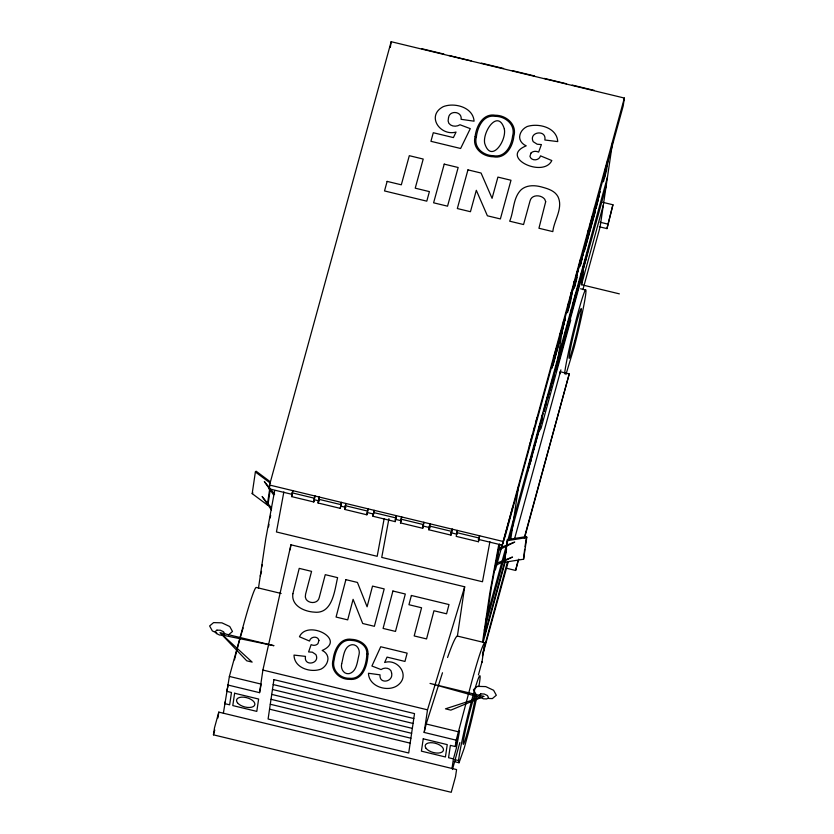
<?xml version="1.0" encoding="UTF-8"?>
<svg xmlns="http://www.w3.org/2000/svg" width="834" height="834" viewBox="0 0 834 834"><rect width="100%" height="100%" fill="white"/><g stroke="black" fill="none" stroke-linecap="round" stroke-linejoin="round"><path stroke-width="1.25" d="M553.401 357.254L553.776 357.254M592.004 219.436L592.046 216.861M574.772 281.371L574.584 286.416L580.401 259.676M576.44 274.407L576.304 277.993L577.899 269.028M576.836 274.136L576.919 271.926M557.863 344.932L557.258 346.089M554.537 356.712L554.61 357.4L555.715 353.772M568.037 305.119L567.495 312.698L570.571 301.491L574.397 281.1L574.115 288.543L577.191 277.336M568.527 302.867L567.975 310.498L573 287.761M570.456 296.122L570.029 300.865L571.853 290.388M570.831 295.215L571.05 292.797M552.139 365.594L552.223 366.804L552.879 365.292M213.452 734.837L214.494 727.832L218.8 712.111L456.573 769.574L455.541 776.579L451.236 792.3L213.452 734.837L214.786 730M217.935 717.949L218.8 712.111M270.331 488.891L268.079 504.184L267.328 504.945L252.181 493.634L255.381 471.971L256.121 471.21L270.268 481.771M223.376 713.216L229.381 676.437L243.58 624.697A78.75 4.149 -76.4 0 1 256.215 587.449L281.131 593.464M313.782 501.964L314.939 496.001L313.782 501.964L291.587 496.595L292.192 494.385L268.996 488.776L269.549 485.034L391.167 41.7L624.374 98.058L623.196 105.991L504.966 536.981L502.204 545.134L478.247 539.348M267.328 504.945L269.778 488.38M258.498 588.001L265.775 538.722L274.688 490.601M227.546 684.933L259.562 692.668L262.898 670.056L290.92 544.8L464.684 586.792L457.407 636.071A78.792 5.536 -74.7 0 0 447.566 657.494M291.587 496.595L292.744 490.642L292.192 494.385M290.18 549.835L290.92 544.8M318.077 502.996L319.245 497.043L318.077 502.996L340.282 508.365L341.44 502.402L340.282 508.365M390.333 47.371L391.167 41.7M366.887 514.797L368.055 508.834L366.887 514.797L344.692 509.428L345.849 503.475M345.662 504.716L344.692 509.428M395.191 521.636L396.348 515.673L395.191 521.636L372.986 516.267L374.153 510.314M372.986 516.267L373.966 511.555M400.497 522.918L401.654 516.955L400.497 522.918L422.702 528.276L423.86 522.324L422.702 528.276M428.801 529.757L429.958 523.794L428.801 529.757L450.996 535.115L452.164 529.163L450.996 535.115M452.007 768.468L453.415 758.898L448.556 757.72L450.381 745.377L455.239 746.555L456.188 740.175L424.172 732.44L427.508 709.828L464.684 586.792M456.803 534.167L457.355 530.414L456.198 536.377L478.403 541.735L479.56 535.782L478.403 541.735M482.552 642.138L489.829 592.87L498.753 544.738M481.916 662.488L484.846 642.691L457.407 636.071M502.204 545.134L624.374 98.058M507.437 539.598L504.497 562.262L523.585 559.218L526.786 537.555L526.525 536.554L507.437 539.598L504.497 562.262M507.353 562.231L482.511 654.002M510.721 539.431L518.706 485.367M506.467 568.246L515.62 570.456L518.029 560.584M537.732 435.129L539.317 426.664L538.42 430.438M538.462 432.45L539.087 428.259M524.638 549.293L523.585 559.218M525.013 546.75L526.525 536.554M563.669 320.433L556.372 369.837L583.539 270.821L581.486 284.707L619.36 293.86M559.739 374.07L560.083 371.714L569.236 373.924L524.555 537.878M570.133 317.024L570.216 316.409L570.029 317.243M570.821 314.512L571.676 308.726L568.996 320.913L570.435 314.752L569.726 317.89L570.049 316.795M573.198 305.828L573.844 301.47L573.01 304.514L573.219 303.086L575.71 294.006L574.021 302.836M581.798 274.501L583.383 266.036L582.486 269.809M582.528 271.821L583.154 267.631M605.296 168.979L603.399 181.791L606.537 170.365L608.049 160.107M606.068 166.039L604.358 177.579L607.757 159.888M612.688 141.738L600.115 226.89L582.914 289.606M599.375 226.775L606.964 228.61L612.927 204.768L602.805 202.328M612.927 204.768L606.964 228.61M557.644 346.11L558.238 343.024L556.32 349.227M283.852 491.945L276.44 531.967L377.177 556.309L384.13 518.79M388.925 518.644L381.743 557.414L482.479 581.757L489.902 541.735M499.858 544.852L495.344 569.966L512.962 506.186M268.517 526.89L268.996 524.336M270.195 517.956L270.664 515.412M499.503 544.039L491.382 587.417L484.001 637.374L505.039 560.719M589.784 227.567L591.15 220.364M259.562 692.668L261.209 684.12L229.381 676.437M589.231 229.84L590.451 223.564M588.554 229.59L584.154 251.951L595.205 211.69L594.965 208.166M588.721 229.35L584.842 249.074L594.767 212.889L594.433 207.812M456.188 740.175L472.211 679.939A78.75 4.149 -76.4 0 1 484.846 642.691M557.894 345.339L556.028 353.001M558.916 342.93L559.708 339.375A12.666 0.667 -76.4 0 0 560.855 332.87M424.172 732.44L426.195 723.995L442.489 672.757M556.747 350.28L557.393 347.632M535.762 422.598L536.95 417.803M557.977 346.829L551.899 368.18L555.381 354.877M540.14 424.412L539.348 427.852L541.391 420.107L539.014 430.261L540.682 422.953L540.484 423.547M576.044 294.402L576.93 290.847L575.585 295.736L577.628 287.991L577.305 290.878M576.023 295.559L575.251 298.145L576.607 293.401M227.932 686.465L226.608 691.303L231.466 692.481L229.642 704.824L224.784 703.646L225.441 701.258M261.595 567.057L262.241 564.691M260.26 576.054L261.553 571.342M529.309 446.138L530.32 442.416M531.008 439.945L532.707 433.743M533.385 431.272L534.406 427.55M562.564 328.242L564.764 320.193L561.908 332.641M485.649 621.194L607.454 177.194M484.314 630.202L506.624 548.908M509.032 540.109L538.754 431.762L541.026 428.363L570.737 320.068L569.622 319.245L606.12 186.19M483.449 641.117L505.175 561.949M581.486 284.707L603.347 205.028M455.239 746.555L459.555 730.834L456.375 748.119L453.415 758.898M482.438 655.847L508.24 561.772M514.442 539.202L560.886 369.879M452.455 769.532L459.857 742.552M478.414 674.925L482.031 661.758M524.211 538.034L569.236 373.924M515.62 570.456L518.706 559.176M555.548 354.7L556.122 352.302M553.328 364.27L559.041 342.711L561.126 331.077L560.792 331.651M555.444 352.167L556.507 348.226M554.954 353.366L555.642 351.135M554.172 356.181L554.735 354.481M268.996 488.776L269.789 486.451M559.948 334.528L560.5 332.985M554.068 355.941L554.433 354.961M565.911 374.57L574.167 347.288A44.755 2.356 -76.4 0 0 585.906 292.421A44.755 2.356 -76.4 0 0 576.659 317.962A44.755 2.356 -76.4 0 0 564.587 373.768M454.113 761.557L459.044 762.756L464.267 747.973L468.291 733.253A44.755 2.356 -76.4 0 0 477.006 696.015M530.956 153.091L529.944 156.385C531.341 161.327 539.275 160.806 540.505 155.854L551.816 160.535C543.32 178.507 498.44 157.126 526.233 145.825C521.844 144.115 518.446 139.455 519.989 134.67A15.439 13.334 8.4 0 1 527.088 126.549C538.441 122.786 556.924 127.425 557.737 141.592L544.852 139.997C546.812 129.03 528.224 131.803 533.207 141.686L537.179 144.219L541.402 144.574L538.649 152.09L537.065 151.569A5.869 5.067 8.4 0 0 530.956 153.091M252.181 493.634L252.921 492.873M228.526 634.83L232.488 631.484L229.757 626.522L221.927 622.842L213.587 622.612L209.626 625.959L212.357 630.921L216.84 633.027M514.734 542.006L498.492 550.127L498.763 548.272L514.119 542.309M512.524 556.987L496.272 565.108L496.543 563.263L511.909 557.3M507.697 540.599L526.786 537.555M488.797 698.485L492.362 698.59L496.324 695.243L493.592 690.271L485.763 686.601L477.423 686.372L473.462 689.718L476.204 694.68M421.681 48.695L443.886 54.064M481.385 63.123L503.59 68.492M512.368 70.619L534.573 75.977M572.197 85.068L594.402 90.437M448.901 55.451L471.095 60.819M544.3 78.406L566.505 83.775M600.053 222.219L607.642 224.054M580.579 288.783L585.51 289.971M269.549 485.034L502.756 541.391M292.14 492.852L314.335 498.211M318.64 499.253L340.835 504.612M345.245 505.685L367.45 511.044M373.538 512.524L395.743 517.883M401.05 519.165L423.255 524.534M429.354 526.004L451.548 531.373M456.751 532.624L478.956 537.993M314.387 499.754L319.432 500.973M340.856 506.144L345.901 507.364M367.335 512.545L373.632 514.067M395.055 519.248L401.363 520.77M422.786 525.941L430.354 527.776M450.516 532.645L456.823 534.167M262.898 670.056L427.508 709.828M273.187 684.558L413.8 718.533M426.195 723.995L458.012 731.679M272.457 689.478L413.07 723.453M271.738 694.399L412.34 728.384M271.008 699.319L411.621 733.305M270.279 704.25L410.891 738.226M269.549 709.171L410.161 743.146M454.926 759.67L458.627 760.566L459.044 762.756M255.381 471.971L270.529 483.282M264.691 482.031L274.626 494.114M262.47 497.022L271.655 508.167M264.305 481.489L273.667 494.969M262.095 496.48L271.457 509.96M234.469 659.85A44.755 2.356 -76.4 0 1 237.179 649.081M237.523 647.768A44.755 2.356 -76.4 0 1 243.142 627.95M458.627 760.566A44.755 2.356 -76.4 0 1 472.451 697.662A44.755 2.356 -76.4 0 1 478.831 686.58M528.203 468.072L529.381 464.726L527.807 470.929L530.466 459.346L528.203 468.072M559.979 353.47L562.231 344.192L559.979 353.47M585.51 260.406L587.761 251.128L585.51 260.406M292.88 593.693C291.045 605.692 304.264 611.572 314.199 612.125C332.766 614.387 334.622 589.94 337.614 577.649L325.26 574.668L319.266 597.488C318.077 603.691 309.404 603.993 306.141 599.396L305.317 597.008L305.578 594.173L311.572 571.363L299.218 568.371L292.88 593.693M535.386 442.969L537.732 433.638L535.386 442.969M577.806 288.335L580.162 279.004L577.806 288.335M583.154 268.829L585.51 259.499L583.154 268.829M565.296 332.683L564.691 335.821L565.296 332.683M565.264 334.33L565.973 329.513L563.221 342.19L565.264 334.33M546.051 403.124L545.978 405.074L548.219 394.221L544.508 407.753L544.248 411.381L546.051 403.124M552.525 379.637L550.106 389.728L552.525 379.637M535.261 442.781L532.936 452.174L535.261 442.781M550.086 388.738L547.761 398.131L550.086 388.738M557.487 361.779L555.163 371.036L557.487 361.779M475.119 136.588C471.95 148.045 482.646 156.719 493.248 156.771C505.477 159.211 512.764 146.826 513.838 136.317C517.299 124.6 506.394 115.165 495.281 115.238C482.896 113.049 476.245 126.236 475.119 136.588M476.402 136.755C473.326 147.545 483.366 155.656 493.342 155.666C504.966 157.991 511.503 145.95 512.566 136.119C515.902 125.09 505.675 116.239 495.198 116.353C483.439 114.279 477.517 127.091 476.402 136.755M580.422 279.056L581.861 271.571L580.422 279.056M504.351 129.02C506.697 140.79 490.986 163.818 484.69 143.344C482.375 131.824 498.096 108.264 504.351 129.02M366.804 654.002C366.533 664.01 362.383 679.668 349.571 678.282C339.605 678.553 331.181 669.514 334.257 659.569C335.372 650.593 340.564 638.573 351.594 640.418C359.016 640.689 367.429 645.61 366.804 654.002M367.95 653.992C367.763 664.656 362.988 680.888 349.488 679.356C338.917 679.595 329.93 669.963 333.131 659.402C334.236 649.801 340.084 637.405 351.687 639.344C359.662 639.636 368.565 645.047 367.95 653.992M341.679 663.718C340.439 668.461 343.535 674.445 349.039 673.674C357.046 671.589 357.244 661.247 359.027 654.711C360.246 650.072 357.348 644.348 352.052 644.682C343.702 646.069 343.525 657.255 341.679 663.718M534.531 445.481L533.781 448.379L534.531 445.481M549.356 391.438L548.605 394.346L549.356 391.438M559.958 352.532L557.466 363.165L559.958 352.532M568.809 320.266L566.328 330.9L568.809 320.266M318.932 640.366L318.004 643.546A5.223 4.889 5.5 0 1 312.541 645.13L311.124 644.651L308.601 651.938L312.375 652.198L315.888 654.565C320.527 663.801 303.513 666.981 305.484 656.389L294.006 655.086C294.131 668.055 310.905 673.111 321.215 669.024A13.74 12.854 5.5 0 0 327.616 661.091C329.003 656.692 326.282 652.146 322.153 650.468C347.215 639.553 307.287 619.162 299.458 636.759L309.518 641.054C310.394 636.405 317.817 635.591 318.932 640.366M532.78 451.799L530.059 463.84L532.78 451.799M555.027 370.734L552.296 382.775L555.027 370.734M539.765 427.144L540.536 423.964L539.765 427.144M550.888 386.611L551.66 383.432L550.888 386.611M576.013 295.027L576.784 291.848L576.013 295.027M545.676 201.724L538.941 228.255L552.817 231.612C554.026 220.28 563.523 207.958 557.904 196.543C554.506 190.371 547.198 188.515 540.922 186.795C534.396 185.138 526.869 184.992 521.396 189.506C512.837 197.575 514.067 211.012 509.678 221.187L523.554 224.544L530.028 200.952C531.644 194.259 541.058 194.562 544.727 199.232L545.676 201.724M531.341 457.47L531.998 454.686L531.341 457.47M553.578 376.405L554.245 373.611L553.578 376.405M556.726 364.677L555.934 368.18L556.726 364.677M448.504 117.813L448.119 120.92L448.838 123.296C451.402 126.789 456.521 126.945 459.993 124.756L470.282 128.644L460.618 148.483L430.938 141.311L433.284 132.731L453.394 137.589L456.062 132.053C440.248 136.515 425.788 115.78 443.25 106.658C454.488 102.217 473.149 107.211 474.066 121.18L461.098 119.314C462.39 111.318 449.432 109.807 448.504 117.813M391.615 673.069C393.648 682.097 378.949 684.599 380.023 674.842L368.472 673.267C368.774 687.206 389.509 693.096 398.933 684.318C409.911 674.55 397.255 658.349 384.63 662.498L387.059 657.109L404.959 661.435L407.138 653.147L380.721 646.757L371.912 666.012L381.055 669.577C384.078 667.409 388.811 667.492 391 670.786L391.615 673.069M234.615 693.242L232.79 705.585L256.799 711.381L258.623 699.038L234.615 693.242M273.917 679.637L268.1 719.012L408.712 752.998L414.519 713.612L273.917 679.637M423.234 738.82L421.41 751.163L445.419 756.97L447.243 744.616L423.234 738.82M542.288 415.843L541.433 421.629L543.028 413.153L542.288 415.843M562.293 328.825L561.376 334.987L565.296 317.848L562.293 328.825M581.183 259.947L580.276 266.109L584.196 248.98L581.183 259.947M581.506 259.259L580.902 263.356L583.571 251.732L581.506 259.259M596.925 202.558L596.018 208.708L599.938 191.58L596.925 202.558M597.405 201.526L596.946 204.632L599.01 195.667L597.405 201.526M345.891 579.651L336.071 617.056L347.705 619.87L353.095 599.333L362.707 623.498L374.372 626.313L384.193 588.908L372.527 586.094L367.096 606.787L357.442 582.445L345.891 579.651M392.908 591.014L383.087 628.419L395.493 631.421L405.314 594.016L392.908 591.014M411.381 595.476L408.952 604.713L421.577 607.767L414.185 635.935L426.56 638.927L433.961 610.759L446.576 613.803L449.005 604.567L411.381 595.476M387.132 181.395L384.516 190.944L426.789 201.161L429.406 191.612L415.228 188.182L423.213 159.054L409.306 155.687L401.321 184.814L387.132 181.395M444.22 164.131L433.607 202.808L447.545 206.175L458.158 167.498L444.22 164.131M467.947 169.865L457.334 208.542L470.449 211.711L476.318 190.308L487.39 215.797L500.379 218.935L510.992 180.259L497.908 177.1L492.081 198.336L481.062 173.034L467.947 169.865M468.739 727.279L466.446 735.682A25.541 1.345 -76.4 0 1 465.435 730.365A25.541 1.345 -76.4 0 1 475.213 694.576A25.541 1.345 -76.4 0 1 468.739 727.279M574.616 341.314L572.332 349.717A25.541 1.345 -76.4 0 1 571.321 344.4A25.541 1.345 -76.4 0 1 581.1 308.611A25.541 1.345 -76.4 0 1 574.616 341.314M216.913 630.15L215.297 631.515L216.413 633.559L219.623 635.06L223.043 635.154L224.669 633.788L223.543 631.745L220.332 630.243L216.913 630.15M480.759 693.898L479.133 695.275L480.248 697.307L483.459 698.819L486.879 698.913L488.505 697.537L487.379 695.504L484.179 694.003L480.759 693.898M483.814 696.411L450.86 710.13L445.46 708.827L480.572 697.464L430.031 683.411L483.814 696.411M273.761 645.652L222.709 635.143L252.149 662.113L246.749 660.809L219.978 632.652L273.761 645.652M237.44 702.749A9.424 4.723 15.3 0 0 253.275 706.575A9.424 4.723 15.3 0 0 246.395 697.61A9.424 4.723 15.3 0 0 237.44 702.749M426.059 748.327A9.424 4.723 15.3 0 0 441.895 752.153A9.424 4.723 15.3 0 0 435.014 743.188A9.424 4.723 15.3 0 0 426.059 748.327"/></g></svg>
